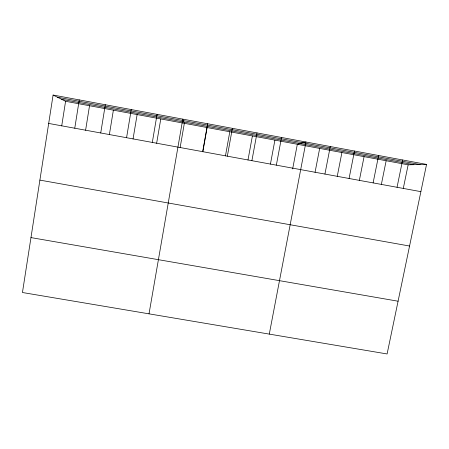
<?xml version="1.0" encoding="UTF-8"?>
<svg xmlns="http://www.w3.org/2000/svg" width="449" height="449" viewBox="0 0 449 449"><rect width="100%" height="100%" fill="white"/><g stroke="black" fill="none" stroke-linecap="round" stroke-linejoin="round"><path stroke-width="0.67" d="M53.089 95.042L22.45 292.512L387.1 353.958L426.55 164.413L53.089 95.042L65.582 101.294L408.147 164.811L426.55 164.413M61.715 125.916L65.582 101.294M74.764 128.218L79.26 99.903M85.591 130.294L89.531 105.734M100.728 132.977L105.313 104.74M109.365 134.649L113.378 110.157M126.573 137.714L131.254 109.562M133.044 138.988L137.13 114.562M152.312 142.428L157.077 114.36M156.634 143.31L160.781 118.946M149.017 313.84L182.788 119.131L184.343 123.318L180.122 147.614M202.695 151.661L207.634 123.75M202.83 151.779L207.118 127.538M225.454 155.887L229.804 131.742M227.351 156.179L232.374 128.347M247.983 160.018L252.4 135.935M251.9 160.68L257.008 132.921M270.427 164.132L274.911 140.11M276.348 165.159L281.534 137.478M292.658 168.914L297.333 144.264L305.96 142.013L269.288 334.107M315.058 172.309L319.666 148.406M324.93 174.066L330.284 146.531M337.238 176.373L341.914 152.531M349.069 178.489L354.502 151.032M359.34 180.425L364.077 156.645M373.108 182.895L378.619 155.511M381.353 184.46L386.157 160.736M397.045 187.284L402.635 159.973M403.281 188.479L408.147 164.811M30.97 237.594L398.078 301.212M39.888 180.111L409.567 246.03M48.683 123.436L420.881 191.65M57.455 97.225L420.124 164.553M61.698 99.352L413.877 164.688"/></g></svg>
